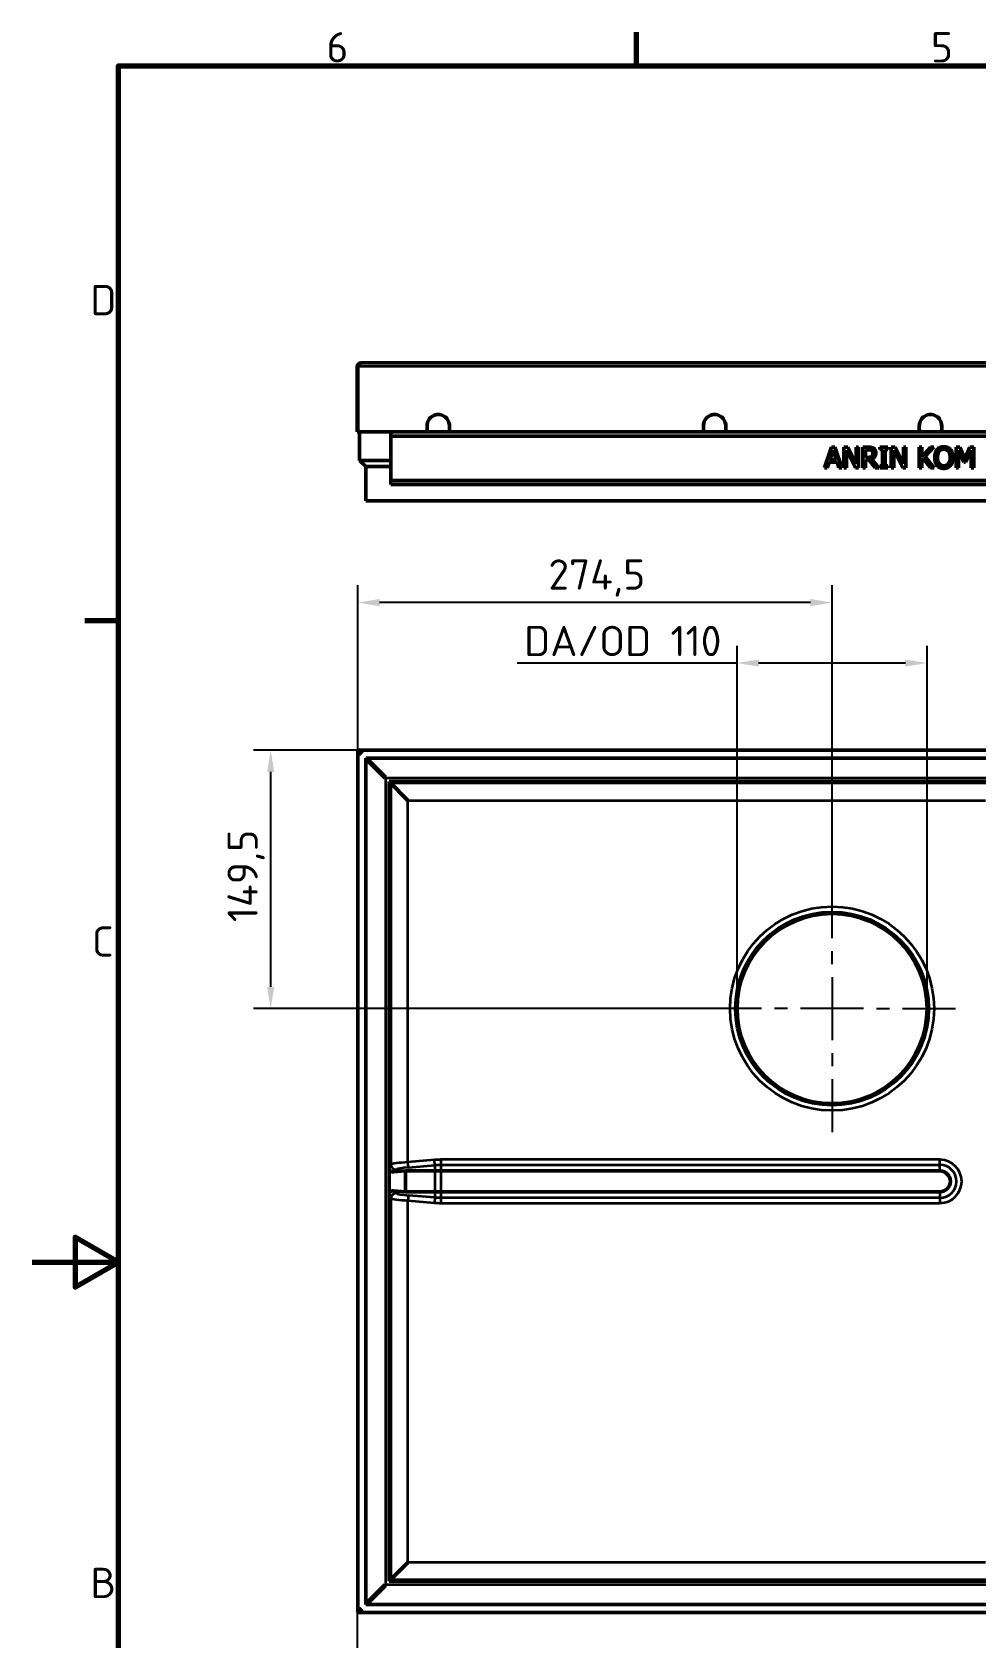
# Model space of a CAD drawing. Header units: millimetres. Extents: x 0 to 3492, y -130 to 1485.
# Drawn here: x 0 to 546, y 525 to 1455 of the extents above; entities that cross this region are included whole.
import ezdxf

# ---------------------------------------------------------------- set-up
doc = ezdxf.new("R2010")
doc.units = ezdxf.units.MM
doc.header["$LTSCALE"] = 5
for name, color, linetype, lineweight in [('Bemaßung (ISO)', 7, 'Continuous', 25), ('Mittelpunktmarkierung (ISO)', 7, 'Continuous', 25), ('Rahmen (ISO)', 7, 'Continuous', 70), ('Sichtbar (ISO)', 7, 'Continuous', 50), ('Sichtbar schmal (ISO)', 7, 'Continuous', 35)]:
    doc.layers.add(name, color=color, linetype=linetype, lineweight=lineweight)
doc.styles.add('Notiztext (DIN)', font='isocpeur.ttf')
doc.styles.add('TXT 3_5', font='isocpeur.ttf')
doc.dimstyles.new('Anrin Standard (DIN)', dxfattribs={"dimscale": 5, "dimtxt": 3.5, "dimasz": 2.5, "dimexe": 2, "dimexo": 0, "dimgap": 0.8, "dimtad": 1, "dimrnd": 1e-08, "dimtxsty": 'TXT 3_5', "dimcen": 0.09, "dimdle": 10, "dimclrd": 256, "dimclre": 256, "dimclrt": 256, "dimadec": 0, "dimazin": 2, "dimtfac": 0.714286, "dimtmove": 0, "dimatfit": 3, "dimfxl": 1, "dimtolj": 1, "dimlwd": -1, "dimlwe": -1, "dimarcsym": 0})

# ---------------------------------------------------------------- blocks, each defined once
blk = doc.blocks.new('Ränder Standardrahmen')
at = {"layer": 'Rahmen (ISO)'}
for p, q in [((70, 287), (70, 290.9)), ((10, 222.75), (6.1, 222.75))]:
    blk.add_line(p, q, dxfattribs=at)
at = {"layer": 'Rahmen (ISO)', "flags": 128}
for points in [[(10, 10), (10, 287), (410, 287), (410, 10), (10, 10)], [(0, 148.5), (10, 148.5), (5, 151.39), (5, 145.61), (10, 148.5)]]:
    blk.add_lwpolyline(points, dxfattribs=at)
at = {"layer": 'Rahmen (ISO)', "char_height": 3.5, "attachment_point": 7, "style": 'Notiztext (DIN)'}
for s, insert in [('6', (34.08, 287.4)), ('5', (104.08, 287.4)), ('D', (6.75, 258.13)), ('C', (6.93, 183.88)), ('B', (6.75, 109.63))]:
    blk.add_mtext(s, dxfattribs=dict(at, insert=insert))
blk = doc.blocks.new('*D29')
at = {"layer": 'Bemaßung (ISO)', "transparency": 16777216}
for p, q in [((188.14, 539.81), (188.14, 479.81)), ((938.14, 539.81), (938.14, 479.81)), ((925.64, 489.81), (200.64, 489.81))]:
    blk.add_line(p, q, dxfattribs=at)
for points in [[(200.64, 491.9), (200.64, 487.73), (188.14, 489.81)], [(925.64, 491.9), (925.64, 487.73), (938.14, 489.81)]]:
    blk.add_solid(points, dxfattribs=at)
at = {"layer": 'Defpoints', "color": 0, "transparency": 16777216}
for p in [(188.14, 539.81), (938.14, 539.81), (188.14, 489.81)]:
    blk.add_point(p, dxfattribs=at)
at = {"layer": 'Bemaßung (ISO)', "transparency": 16777216, "insert": (546.52, 511.31), "char_height": 17.5, "attachment_point": 1, "style": 'TXT 3_5'}
blk.add_mtext('\\A1;750', dxfattribs=at)
blk = doc.blocks.new('*D31')
at = {"layer": 'Bemaßung (ISO)', "transparency": 16777216}
for p, q in [((408.14, 889.31), (408.14, 1099.31)), ((518.14, 889.31), (518.14, 1099.31)), ((408.14, 1089.31), (280.89, 1089.31)), ((505.64, 1089.31), (420.64, 1089.31))]:
    blk.add_line(p, q, dxfattribs=at)
for points in [[(420.64, 1091.4), (420.64, 1087.23), (408.14, 1089.31)], [(505.64, 1091.4), (505.64, 1087.23), (518.14, 1089.31)]]:
    blk.add_solid(points, dxfattribs=at)
at = {"layer": 'Defpoints', "color": 0, "transparency": 16777216}
for p in [(518.14, 1089.31), (408.14, 889.31), (518.14, 889.31)]:
    blk.add_point(p, dxfattribs=at)
at = {"layer": 'Bemaßung (ISO)', "transparency": 16777216, "insert": (284.89, 1110.83), "char_height": 17.5, "attachment_point": 1, "style": 'TXT 3_5'}
blk.add_mtext('\\A1;\\fISOCPEUR|b0|i0;\\H17.5000;DA/OD 110', dxfattribs=at)
blk = doc.blocks.new('*D32')
at = {"layer": 'Bemaßung (ISO)', "transparency": 16777216}
for p, q in [((937.64, 1038.81), (128.14, 1038.81)), ((138.14, 901.81), (138.14, 1026.31)), ((391.58, 889.31), (128.14, 889.31))]:
    blk.add_line(p, q, dxfattribs=at)
for points in [[(136.06, 1026.31), (140.23, 1026.31), (138.14, 1038.81)], [(136.06, 901.81), (140.23, 901.81), (138.14, 889.31)]]:
    blk.add_solid(points, dxfattribs=at)
at = {"layer": 'Defpoints', "color": 0, "transparency": 16777216}
for p in [(138.14, 1038.81), (937.64, 1038.81), (391.58, 889.31)]:
    blk.add_point(p, dxfattribs=at)
at = {"layer": 'Bemaßung (ISO)', "transparency": 16777216, "insert": (113.14, 939.33), "char_height": 17.5, "attachment_point": 1, "rotation": 90, "style": 'TXT 3_5'}
blk.add_mtext('\\A1;149,5', dxfattribs=at)
blk = doc.blocks.new('*D33')
at = {"layer": 'Bemaßung (ISO)', "transparency": 16777216}
for p, q in [((188.64, 539.81), (188.64, 1134.31)), ((463.14, 960.87), (463.14, 1134.31)), ((450.64, 1124.31), (201.14, 1124.31))]:
    blk.add_line(p, q, dxfattribs=at)
for points in [[(201.14, 1126.4), (201.14, 1122.23), (188.64, 1124.31)], [(450.64, 1126.4), (450.64, 1122.23), (463.14, 1124.31)]]:
    blk.add_solid(points, dxfattribs=at)
at = {"layer": 'Defpoints', "color": 0, "transparency": 16777216}
for p in [(188.64, 1124.31), (463.14, 960.87), (188.64, 539.81)]:
    blk.add_point(p, dxfattribs=at)
at = {"layer": 'Bemaßung (ISO)', "transparency": 16777216, "insert": (298.9, 1149.31), "char_height": 17.5, "attachment_point": 1, "style": 'TXT 3_5'}
blk.add_mtext('\\A1;274,5', dxfattribs=at)

msp = doc.modelspace()

# ---------------------------------------------------------------- linework, layer by layer
at = {"layer": 'Mittelpunktmarkierung (ISO)', "linetype": 'Continuous'}
for p, q in [((463.142, 930.094), (463.142, 960.875)), ((463.142, 915.094), (463.142, 922.594)), ((463.142, 907.594), (463.142, 871.033)), ((422.361, 889.313), (391.581, 889.313)), ((437.361, 889.313), (429.861, 889.313)), ((481.423, 889.313), (444.861, 889.313)), ((488.923, 889.313), (496.423, 889.313)), ((503.923, 889.313), (534.703, 889.313)), ((463.142, 863.533), (463.142, 856.033)), ((463.142, 848.533), (463.142, 817.752))]:
    msp.add_line(p, q, dxfattribs=at)
at = {"layer": 'Sichtbar (ISO)'}
for p, q in [((188.142, 1260.866), (188.142, 1223.116)), ((188.642, 1223.116), (188.642, 1260.866)), ((935.892, 1263.116), (190.392, 1263.116)), ((938.142, 1223.116), (188.142, 1223.116)), ((189.642, 1223.116), (189.642, 1206.616)), ((207.642, 1192.616), (207.642, 1223.116)), ((918.642, 1220.616), (207.642, 1220.616)), ((228.642, 1225.985), (228.642, 1226.63)), ((241.642, 1226.63), (241.642, 1225.985)), ((388.642, 1225.985), (388.642, 1226.63)), ((401.642, 1226.63), (401.642, 1225.985)), ((513.642, 1225.985), (513.642, 1226.63)), ((526.642, 1226.63), (526.642, 1225.985)), ((458.768, 1202.262), (462.813, 1214.245)), ((458.768, 1202.209), (462.813, 1214.193)), ((461.909, 1206.919), (463.756, 1212.561)), ((462.813, 1214.245), (464.777, 1214.245)), ((462.813, 1214.245), (462.813, 1214.193)), ((462.813, 1214.193), (464.777, 1214.193)), ((463.756, 1212.561), (465.614, 1206.919)), ((464.777, 1214.245), (464.777, 1214.193)), ((464.777, 1214.245), (468.823, 1202.262)), ((464.777, 1214.193), (468.823, 1202.209)), ((469.961, 1202.209), (469.961, 1214.245)), ((469.961, 1214.245), (472.226, 1214.245)), ((469.961, 1214.193), (472.226, 1214.193)), ((476.758, 1202.209), (471.448, 1212.542)), ((471.448, 1212.542), (471.448, 1202.209)), ((472.226, 1214.245), (472.226, 1214.193)), ((472.226, 1214.245), (477.059, 1204.757)), ((472.226, 1214.193), (477.059, 1204.705)), ((477.059, 1204.705), (477.059, 1214.245)), ((477.059, 1214.245), (478.547, 1214.245)), ((477.059, 1214.193), (478.547, 1214.193)), ((478.547, 1214.245), (478.547, 1202.209)), ((480.978, 1202.209), (480.978, 1214.245)), ((480.978, 1214.245), (484.071, 1214.245)), ((480.978, 1214.193), (484.071, 1214.193)), ((482.573, 1208.308), (482.573, 1212.814)), ((482.573, 1212.814), (484.158, 1212.814)), ((482.573, 1208.36), (483.974, 1208.36)), ((483.974, 1208.308), (482.573, 1208.308)), ((486.142, 1208.982), (486.142, 1208.929)), ((488.486, 1210.992), (488.486, 1210.94)), ((490.752, 1212.969), (490.752, 1214.245)), ((490.752, 1214.245), (495.4, 1214.245)), ((490.752, 1214.193), (495.4, 1214.193)), ((492.278, 1212.969), (490.752, 1212.969)), ((492.278, 1203.433), (492.278, 1212.969)), ((495.4, 1212.969), (493.873, 1212.969)), ((493.873, 1212.969), (493.873, 1203.433)), ((495.4, 1214.245), (495.4, 1212.969)), ((497.374, 1202.209), (497.374, 1214.245)), ((497.374, 1214.245), (499.64, 1214.245)), ((497.374, 1214.193), (499.64, 1214.193)), ((504.171, 1202.209), (498.862, 1212.542)), ((498.862, 1212.542), (498.862, 1202.209)), ((499.64, 1214.245), (499.64, 1214.193)), ((499.64, 1214.245), (504.473, 1204.757)), ((499.64, 1214.193), (504.473, 1204.705)), ((504.473, 1204.705), (504.473, 1214.245)), ((504.473, 1214.245), (505.961, 1214.245)), ((504.473, 1214.193), (505.961, 1214.193)), ((505.961, 1214.245), (505.961, 1202.209)), ((513.546, 1202.209), (513.546, 1214.245)), ((513.546, 1214.245), (515.141, 1214.245)), ((513.546, 1214.193), (515.141, 1214.193)), ((515.141, 1214.245), (515.141, 1208.687)), ((515.141, 1208.739), (520.061, 1214.245)), ((515.141, 1208.687), (520.061, 1214.193)), ((522.006, 1214.193), (517.037, 1208.842)), ((517.037, 1208.842), (522.298, 1202.209)), ((517.059, 1208.866), (522.298, 1202.262)), ((520.061, 1214.245), (520.061, 1214.193)), ((520.061, 1214.245), (522.006, 1214.245)), ((520.061, 1214.193), (522.006, 1214.193)), ((522.006, 1214.245), (522.006, 1214.193)), ((524.009, 1212.876), (524.009, 1212.824)), ((531.74, 1212.876), (531.74, 1212.824)), ((534.93, 1202.209), (534.93, 1214.245)), ((534.93, 1214.245), (537.108, 1214.245)), ((534.93, 1214.193), (537.108, 1214.193)), ((539.52, 1205.511), (536.418, 1212.532)), ((536.418, 1212.532), (536.418, 1202.209)), ((537.108, 1214.245), (537.108, 1214.193)), ((537.108, 1214.245), (540.103, 1207.574)), ((537.108, 1214.193), (540.103, 1207.521)), ((540.103, 1207.574), (543.001, 1214.245)), ((540.103, 1207.521), (543.001, 1214.193)), ((543.624, 1212.532), (540.492, 1205.511)), ((543.001, 1214.245), (543.001, 1214.193)), ((543.001, 1214.245), (545.218, 1214.245)), ((543.001, 1214.193), (545.218, 1214.193)), ((543.624, 1202.209), (543.624, 1212.532)), ((545.218, 1214.245), (545.218, 1202.209)), ((207.642, 1206.616), (189.642, 1206.616)), ((189.642, 1206.616), (193.142, 1203.116)), ((207.642, 1203.116), (193.142, 1203.116)), ((193.142, 1203.116), (193.142, 1183.116)), ((458.768, 1202.262), (458.768, 1202.209)), ((460.382, 1202.209), (458.768, 1202.209)), ((461.471, 1205.56), (460.382, 1202.209)), ((466.051, 1205.56), (461.471, 1205.56)), ((465.614, 1206.919), (461.909, 1206.919)), ((461.926, 1206.972), (465.597, 1206.972)), ((467.141, 1202.209), (466.051, 1205.56)), ((468.823, 1202.209), (467.141, 1202.209)), ((468.823, 1202.262), (468.823, 1202.209)), ((471.448, 1202.209), (469.961, 1202.209)), ((478.547, 1202.209), (476.758, 1202.209)), ((482.573, 1202.209), (480.978, 1202.209)), ((484.401, 1206.978), (482.573, 1206.978)), ((482.573, 1206.978), (482.573, 1202.209)), ((488.194, 1202.209), (484.401, 1206.978)), ((485.996, 1207.424), (490.265, 1202.209)), ((486.029, 1207.437), (490.265, 1202.262)), ((490.265, 1202.209), (488.194, 1202.209)), ((490.265, 1202.262), (490.265, 1202.209)), ((490.752, 1202.209), (490.752, 1203.485)), ((490.752, 1203.485), (492.278, 1203.485)), ((490.752, 1203.433), (492.278, 1203.433)), ((495.4, 1202.209), (490.752, 1202.209)), ((493.873, 1203.485), (495.4, 1203.485)), ((493.873, 1203.433), (495.4, 1203.433)), ((495.4, 1203.485), (495.4, 1202.209)), ((498.862, 1202.209), (497.374, 1202.209)), ((505.961, 1202.209), (504.171, 1202.209)), ((515.141, 1202.209), (513.546, 1202.209)), ((515.841, 1207.784), (515.141, 1206.997)), ((515.141, 1206.997), (515.141, 1202.209)), ((520.226, 1202.209), (515.841, 1207.784)), ((522.298, 1202.209), (520.226, 1202.209)), ((522.298, 1202.262), (522.298, 1202.209)), ((522.57, 1208.253), (522.57, 1208.201)), ((533.179, 1208.253), (533.179, 1208.201)), ((536.418, 1202.209), (534.93, 1202.209)), ((540.492, 1205.511), (539.52, 1205.511)), ((540.103, 1207.574), (540.103, 1207.521)), ((545.218, 1202.209), (543.624, 1202.209)), ((918.642, 1194.961), (207.642, 1194.961)), ((918.642, 1192.616), (207.642, 1192.616)), ((933.142, 1183.116), (193.142, 1183.116)), ((190.642, 1036.313), (188.142, 1038.813)), ((188.142, 1038.813), (188.642, 1038.813)), ((188.642, 1038.813), (188.642, 1039.313)), ((188.642, 1039.313), (191.142, 1036.813)), ((188.642, 540.313), (188.642, 1038.313)), ((189.142, 1038.813), (937.142, 1038.813)), ((193.142, 1034.313), (933.142, 1034.313)), ((193.142, 544.313), (193.142, 1034.313)), ((193.142, 1033.813), (204.142, 1022.813)), ((204.642, 1023.313), (193.642, 1034.313)), ((206.642, 1020.813), (919.642, 1020.813)), ((206.642, 1020.813), (206.642, 557.813)), ((217.611, 1009.844), (206.642, 1020.813)), ((209.51, 794.733), (216.142, 795.313)), ((216.142, 795.313), (525.642, 795.313)), ((216.142, 783.313), (216.142, 795.313)), ((216.142, 783.313), (209.51, 783.894)), ((525.642, 783.313), (216.142, 783.313)), ((206.642, 557.813), (217.611, 568.782)), ((919.642, 557.813), (206.642, 557.813)), ((204.142, 555.813), (193.142, 544.813)), ((193.642, 544.313), (204.642, 555.313)), ((188.142, 539.813), (190.642, 542.313)), ((188.642, 539.813), (188.142, 539.813)), ((191.142, 541.813), (188.642, 539.313)), ((188.642, 539.313), (188.642, 539.813)), ((937.142, 539.813), (189.142, 539.813)), ((933.142, 544.313), (193.142, 544.313))]:
    msp.add_line(p, q, dxfattribs=at)
msp.add_circle((463.142, 889.313), 55, dxfattribs=at)
for centre, radius, start, end in [((190.392, 1260.866), 2.25, 90, 180), ((190.892, 1260.866), 2.25, 83.62063, 180), ((525.642, 789.313), 6, 270, 90)]:
    msp.add_arc(centre, radius, start, end, dxfattribs=at)
for centre, major_axis, ratio, start_param, end_param in [((235.142, 1226.63), (0, -6.525), 0.9961947, 1.5707963, 4.712389), ((395.142, 1226.63), (0, -6.525), 0.9961947, 1.5707963, 4.712389), ((520.142, 1226.63), (0, -6.525), 0.9961947, 1.5707963, 4.712389), ((228.892, 1225.985), (0, -2.868), 0.0871557, 4.712389, 6.2831853), ((241.392, 1225.985), (0, -2.868), 0.0871557, 0, 1.5707963), ((388.892, 1225.985), (0, -2.868), 0.0871557, 4.712389, 6.2831853), ((401.392, 1225.985), (0, -2.868), 0.0871557, 0, 1.5707963), ((513.892, 1225.985), (0, -2.868), 0.0871557, 4.712389, 6.2831853), ((526.392, 1225.985), (0, -2.868), 0.0871557, 0, 1.5707963), ((209.272, 797.735), (-2.048, -2.227), 0.99175, 5.9688278, 7.1098369), ((209.272, 780.891), (-2.048, 2.227), 0.99175, 5.4565337, 6.5975429)]:
    msp.add_ellipse(centre, major_axis=major_axis, ratio=ratio, start_param=start_param, end_param=end_param, dxfattribs=at)
for points in [[(483.974, 1208.36), (484.664, 1208.36), (485.763, 1208.603), (486.142, 1208.982)], [(486.142, 1208.929), (485.763, 1208.551), (484.664, 1208.308), (483.974, 1208.308)], [(484.071, 1214.245), (485.102, 1214.245), (486.492, 1214.022), (487.124, 1213.614)], [(484.071, 1214.193), (485.102, 1214.193), (486.492, 1213.97), (487.124, 1213.562)], [(484.158, 1212.814), (484.82, 1212.814), (485.724, 1212.629), (486.064, 1212.406)], [(488.486, 1210.94), (488.486, 1209.629), (487.144, 1207.852), (485.996, 1207.424)], [(486.064, 1212.406), (486.453, 1212.144), (486.823, 1211.338), (486.823, 1210.813)], [(486.823, 1210.813), (486.823, 1210.192), (486.492, 1209.26), (486.142, 1208.929)], [(487.124, 1213.614), (487.756, 1213.206), (488.486, 1211.934), (488.486, 1210.992)], [(487.124, 1213.562), (487.756, 1213.154), (488.486, 1211.882), (488.486, 1210.94)], [(522.57, 1208.253), (522.57, 1209.759), (523.319, 1212.051), (524.009, 1212.876)], [(522.57, 1208.201), (522.57, 1209.706), (523.319, 1211.998), (524.009, 1212.824)], [(524.009, 1212.876), (524.709, 1213.672), (526.664, 1214.498), (527.87, 1214.498)], [(524.009, 1212.824), (524.709, 1213.62), (526.664, 1214.445), (527.87, 1214.445)], [(524.233, 1208.201), (524.233, 1209.366), (524.739, 1211.212), (525.215, 1211.823)], [(525.215, 1211.823), (525.711, 1212.464), (527.014, 1213.066), (527.88, 1213.066)], [(527.87, 1214.498), (529.095, 1214.498), (531.059, 1213.643), (531.74, 1212.876)], [(527.87, 1214.445), (529.095, 1214.445), (531.059, 1213.591), (531.74, 1212.824)], [(527.88, 1213.066), (528.716, 1213.066), (530.058, 1212.445), (530.534, 1211.823)], [(530.534, 1211.823), (531.001, 1211.221), (531.517, 1209.386), (531.517, 1208.201)], [(531.74, 1212.876), (532.421, 1212.08), (533.179, 1209.749), (533.179, 1208.253)], [(531.74, 1212.824), (532.421, 1212.027), (533.179, 1209.697), (533.179, 1208.201)], [(524, 1203.588), (523.309, 1204.385), (522.57, 1206.725), (522.57, 1208.201)], [(527.87, 1201.957), (526.654, 1201.957), (524.709, 1202.782), (524, 1203.588)], [(527.88, 1203.336), (526.217, 1203.336), (524.233, 1205.841), (524.233, 1208.201)], [(531.74, 1203.588), (531.001, 1202.753), (529.047, 1201.957), (527.87, 1201.957)], [(531.517, 1208.201), (531.517, 1205.841), (529.542, 1203.336), (527.88, 1203.336)], [(533.179, 1208.201), (533.179, 1206.744), (532.44, 1204.385), (531.74, 1203.588)]]:
    msp.add_open_spline(points, degree=2, dxfattribs=at)
for points, knots in [([(486.142, 1208.982), (486.492, 1209.312), (486.819, 1210.233), (486.823, 1210.837)], [0, 0, 0, 1, 1.9765193, 1.9765193, 1.9765193]), ([(524.233, 1208.227), (524.238, 1205.887), (526.217, 1203.388), (527.88, 1203.388)], [0.0056128, 0.0056128, 0.0056128, 1, 2, 2, 2]), ([(527.88, 1203.388), (529.542, 1203.388), (531.511, 1205.887), (531.517, 1208.227)], [0, 0, 0, 1, 1.9943996, 1.9943996, 1.9943996])]:
    msp.add_open_spline(points, degree=2, knots=knots, dxfattribs=at)
at = {"layer": 'Sichtbar schmal (ISO)'}
for p, q in [((188.642, 1260.866), (188.142, 1260.866)), ((937.142, 1260.866), (189.142, 1260.866)), ((228.892, 1223.116), (228.892, 1226.603)), ((241.392, 1226.603), (241.392, 1223.116)), ((388.892, 1223.116), (388.892, 1226.603)), ((401.392, 1226.603), (401.392, 1223.116)), ((513.892, 1223.116), (513.892, 1226.603)), ((526.392, 1226.603), (526.392, 1223.116)), ((483.974, 1208.36), (483.974, 1208.308)), ((484.071, 1214.245), (484.071, 1214.193)), ((487.124, 1213.614), (487.124, 1213.562)), ((527.87, 1214.498), (527.87, 1214.445)), ((527.88, 1203.388), (527.88, 1203.336)), ((204.142, 1022.813), (922.142, 1022.813)), ((204.642, 1023.313), (204.642, 555.313)), ((552.765, 1019.806), (207.649, 1019.806)), ((207.649, 1019.806), (207.649, 799.22)), ((217.611, 1009.844), (552.066, 1009.844)), ((217.611, 800.389), (217.611, 1009.844)), ((232.917, 801.729), (217.611, 800.389)), ((217.872, 797.412), (217.611, 800.389)), ((233.178, 798.751), (232.917, 801.729)), ((525.642, 801.868), (236.713, 801.868)), ((236.713, 801.868), (236.713, 776.759)), ((525.642, 795.313), (525.642, 801.868)), ((207.649, 799.22), (206.642, 798.125)), ((209.51, 794.733), (210.898, 796.243)), ((217.872, 797.412), (233.178, 798.751)), ((233.178, 798.751), (233.178, 779.875)), ((236.713, 798.879), (525.642, 798.879)), ((210.898, 782.384), (209.51, 783.894)), ((217.872, 781.214), (217.611, 778.237)), ((233.178, 779.875), (217.872, 781.214)), ((525.642, 783.313), (525.642, 776.759)), ((206.642, 780.501), (207.649, 779.406)), ((207.649, 779.406), (207.649, 558.82)), ((217.611, 778.237), (232.917, 776.898)), ((217.611, 568.782), (217.611, 778.237)), ((233.178, 779.875), (232.917, 776.898)), ((525.642, 779.747), (236.713, 779.747)), ((236.713, 776.759), (525.642, 776.759)), ((552.066, 568.782), (217.611, 568.782)), ((207.649, 558.82), (552.765, 558.82)), ((922.142, 555.813), (204.142, 555.813))]:
    msp.add_line(p, q, dxfattribs=at)
for radius in [59.061, 56.073]:
    msp.add_circle((463.142, 889.313), radius, dxfattribs=at)
for radius in [12.555, 9.566]:
    msp.add_arc((525.642, 789.313), radius, 270, 90, dxfattribs=at)
for centre, major_axis, ratio, start_param, end_param in [((235.142, 1226.625), (6.5, 0), 0.9961947, 0, 3.1415927), ((235.142, 1226.603), (-6.25, 0), 0.9961947, 3.1415927, 6.2831853), ((395.142, 1226.625), (6.5, 0), 0.9961947, 0, 3.1415927), ((395.142, 1226.603), (-6.25, 0), 0.9961947, 3.1415927, 6.2831853), ((520.142, 1226.625), (6.5, 0), 0.9961947, 0, 3.1415927), ((520.142, 1226.603), (-6.25, 0), 0.9961947, 3.1415927, 6.2831853), ((228.892, 1226.625), (-0.25, 0), 0.0871557, 0, 1.5707963), ((241.392, 1226.625), (0.25, 0), 0.0871557, 4.712389, 6.2831853), ((388.892, 1226.625), (-0.25, 0), 0.0871557, 0, 1.5707963), ((401.392, 1226.625), (0.25, 0), 0.0871557, 4.712389, 6.2831853), ((513.892, 1226.625), (-0.25, 0), 0.0871557, 0, 1.5707963), ((526.392, 1226.625), (0.25, 0), 0.0871557, 4.712389, 6.2831853), ((217.611, 799.777), (-10, -0.615), 0.0610124, 4.7086385, 6.1921683), ((210.638, 799.22), (-2.208, 2.031), 0.99175, 0.7476407, 2.3974479), ((217.872, 796.8), (7, 0.617), 0.086819, 1.5631427, 3.0466725), ((210.638, 779.406), (-2.208, -2.031), 0.99175, 3.8857374, 5.5355446), ((217.872, 781.827), (-7, 0.617), 0.086819, 0.0949201, 1.57845), ((217.611, 778.85), (10, -0.615), 0.0610124, 3.2326096, 4.7161395)]:
    msp.add_ellipse(centre, major_axis=major_axis, ratio=ratio, start_param=start_param, end_param=end_param, dxfattribs=at)
for points, knots in [([(236.713, 801.868), (236.037, 801.868), (235.361, 801.857), (234.095, 801.811), (233.505, 801.78), (232.917, 801.729)], [-0.37993808, -0.37993808, -0.37993808, -0.37993808, -0.17710392, -0.17710392, 0, 0, 0, 0]), ([(233.178, 798.751), (233.691, 798.796), (234.24, 798.826), (235.427, 798.869), (236.071, 798.879), (236.713, 798.879)], [0, 0, 0, 0, 0.17710392, 0.17710392, 0.37993808, 0.37993808, 0.37993808, 0.37993808]), ([(232.917, 776.898), (233.507, 776.846), (234.1, 776.815), (235.365, 776.769), (236.039, 776.759), (236.713, 776.759)], [-0.37993803, -0.37993803, -0.37993803, -0.37993803, -0.20216685, -0.20216685, 0, 0, 0, 0]), ([(236.713, 779.747), (236.073, 779.747), (235.432, 779.758), (234.244, 779.801), (233.693, 779.83), (233.178, 779.875)], [0, 0, 0, 0, 0.20216685, 0.20216685, 0.37993803, 0.37993803, 0.37993803, 0.37993803])]:
    msp.add_open_spline(points, degree=3, knots=knots, dxfattribs=at)

# ---------------------------------------------------------------- block references
at = {"xscale": 5, "yscale": 5, "zscale": 5}
msp.add_blockref('Ränder Standardrahmen', (0, 0), dxfattribs=at)

# ---------------------------------------------------------------- dimensions: what is measured, and where the dimension line sits
at = {"layer": 'Bemaßung (ISO)'}
for base, p1, p2, angle, picture, middle in [((188.642, 1124.313), (463.142, 960.875), (188.642, 539.813), 180, '*D33', (325.592, 1124.313)), ((138.142, 1038.813), (391.581, 889.313), (937.642, 1038.813), 90, '*D32', (138.142, 964.263)), ((188.142, 489.813), (938.142, 539.813), (188.142, 539.813), 180, '*D29', (563.142, 489.813))]:
    dim = msp.add_linear_dim(base=base, p1=p1, p2=p2, angle=angle, dimstyle='Anrin Standard (DIN)', override={"dimgap": 0.8, "dimdec": 2, "dimtol": 0, "dimlim": 0, "dimtp": 0, "dimtm": 0, "dimtdec": 2, "dimtofl": 0, "dimatfit": 1}, dxfattribs=at)
    dim.commit()
    dim.dimension.update_dxf_attribs({"geometry": picture, "text_midpoint": middle, "dimtype": 160})
dim = msp.add_linear_dim(base=(518.142, 1089.313), p1=(408.142, 889.313), p2=(518.142, 889.313), angle=180, text='\\fISOCPEUR|b0|i0;\\H17.5000;DA/OD <>', dimstyle='Anrin Standard (DIN)', override={"dimgap": 0.8, "dimdec": 2, "dimtol": 0, "dimlim": 0, "dimtp": 0, "dimtm": 0, "dimtdec": 2, "dimtofl": 0, "dimatfit": 2}, dxfattribs=at)
dim.commit()
dim.dimension.update_dxf_attribs({"geometry": '*D31', "text_midpoint": (338.267, 1089.313), "dimtype": 160})

doc.saveas('drawing.dxf')
